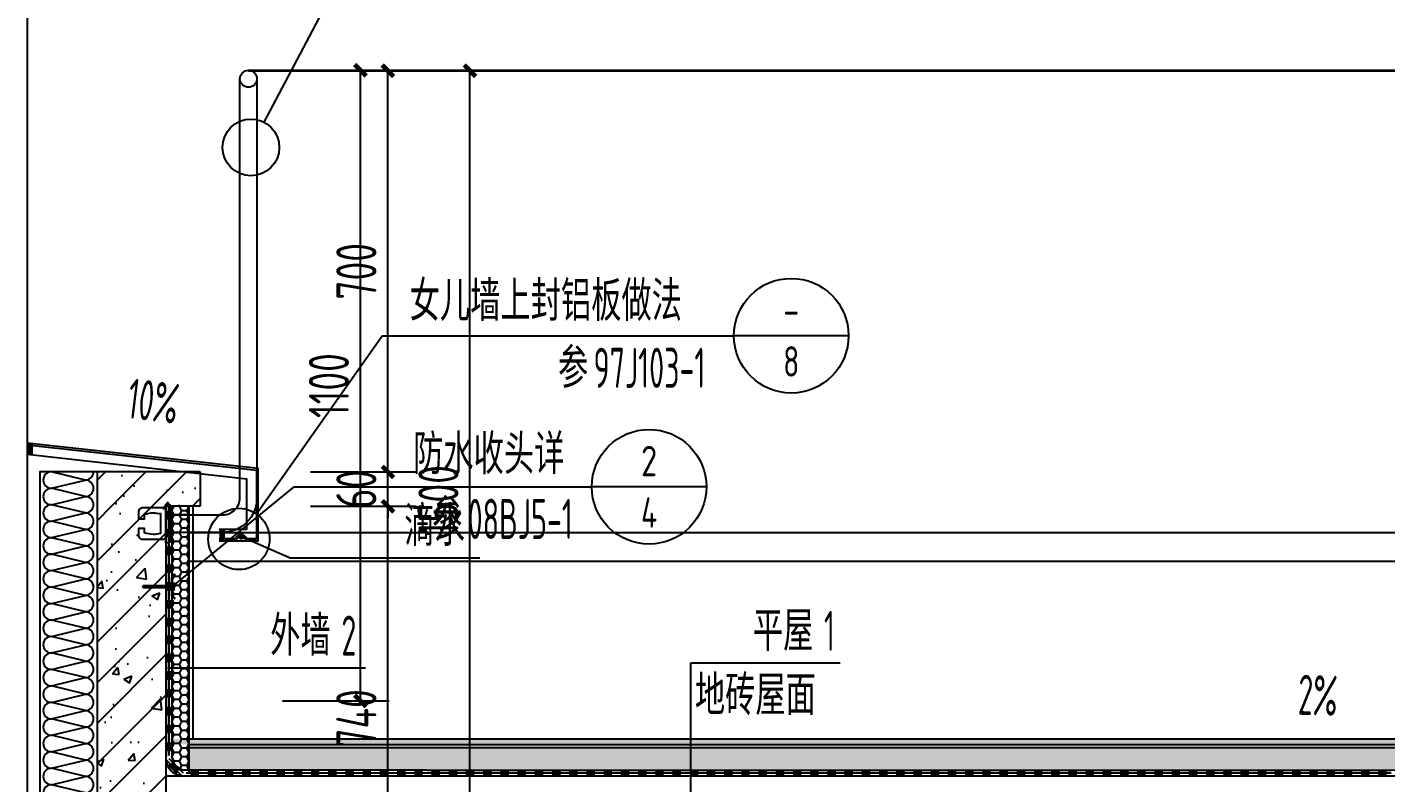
# Model space of a CAD drawing. Extents: x 198753 to 882193, y -399300 to 132460.
# Drawn here: x 357465 to 359836, y -60487 to -59169 of the extents above; entities that cross this region are included whole.
import ezdxf
from ezdxf.enums import TextEntityAlignment as Align

# ---------------------------------------------------------------- set-up
doc = ezdxf.new("R2010")
doc.units = 0
doc.header["$LTSCALE"] = 1000
doc.header["$MEASUREMENT"] = 0
doc.linetypes.add('DASH', pattern=[0.35, 0.25, -0.1])
for name, color, linetype in [('00-图签', 7, 'Continuous'), ('01-标注_尺寸', 124, 'Continuous'), ('01-标注_符号', 200, 'Continuous'), ('02-TEXT_标注', 130, 'Continuous'), ('05-填充_天正', 26, 'Continuous'), ('A-D-金属剖线', 200, 'Continuous'), ('A-E_栏杆', 232, 'Continuous'), ('A-O_屋面', 201, 'Continuous'), ('A-O_防水层', 222, 'Continuous'), ('A-SUR_保温', 222, 'Continuous'), ('A-金属背板', 30, 'Continuous'), ('A_STR-砼墙', 51, 'Continuous'), ('构造物', 145, 'Continuous'), ('钢龙骨', 173, 'Continuous')]:
    doc.layers.add(name, color=color, linetype=linetype)
doc.styles.add('_TCH_DIM', font='ROS1', dxfattribs={"width": 0.8, "bigfont": 'JD'})
doc.styles.add('_TCH_DIM_T3', font='ROS1', dxfattribs={"width": 0.8, "bigfont": 'JD'})
doc.dimstyles.new('_TCH_ARCH&&20', dxfattribs={"dimtxt": 70, "dimasz": 20, "dimexe": 50, "dimexo": 60, "dimgap": 20, "dimtad": 1, "dimdec": 0, "dimzin": 0, "dimdsep": 46, "dimtxsty": '_TCH_DIM_T3', "dimblk": 'ARCHTICK', "dimcen": 0.09, "dimclrt": 4, "dimazin": 2, "dimtfac": 1, "dimtdec": 0, "dimtix": 1, "dimtmove": 2, "dimatfit": 3, "dimfxl": 0, "dimtolj": 1, "dimtzin": 0, "dimarcsym": 0})
pattern_1 = [(45, (0, 0), (-35.355339, 35.355339), []), (50, (0, 0), (143.452037, -12.550427), [15, -165]), (355, (0, 0), (-27.750267, 150.438427), [12, -132]), (100.4514, (11.95, -1.05), (115.701876, 137.88791), [12.74804, -140.22842]), (46.1842, (0, 40), (213.44821, -33.1038), [22.5, -247.5]), (96.6356, (17.79, 37.24), (186.93254, 194.82357), [19.12206, -210.3426]), (351.1842, (0, 40), (186.93239, 194.82372), [18, -198]), (21, (20, 30), (119.38141, -80.52378), [15, -165]), (326, (20, 30), (48.663066, 145.03001), [12, -132]), (71.4514, (29.95, 23.29), (168.044526, 64.5061), [12.74804, -140.22842]), (37.5, (0, 0), (2.431971, 66.578771), [0, -130.4, 0, -134, 0, -132.5]), (7.5, (0, 0), (52.613907, 78.882342), [0, -76.4, 0, -127.4, 0, -50.5]), (327.5, (-44.6, 0), (106.764487, -4.510974), [0, -50, 0, -156, 0, -207]), (317.5, (-64.6, 0), (116.637234, 20.020996), [0, -65, 0, -103.6, 0, -147])]

# ---------------------------------------------------------------- blocks, each defined once
blk = doc.blocks.new('$LinePat$岩棉板')
at = {"color": 0}
for p, q in [((0, -17), (12, -67)), ((12, -67), (24, -17))]:
    blk.add_line(p, q, dxfattribs=at)
for centre, start, end in [((12, -17), 0, 180), ((0, -67), 270, 0), ((24, -67), 180, 270)]:
    blk.add_arc(centre, 12, start, end, dxfattribs=at)
at = {"layer": 'Defpoints'}
blk.add_point((0, 0.1), dxfattribs=at)
at = {"layer": 'Defpoints', "color": 0}
blk.add_point((24, -84), dxfattribs=at)
blk = doc.blocks.new('*U156')
at = {"layer": '01-标注_符号', "const_width": 8}
for points in [[(-4, 520, 1), (4, 520, 1)], [(268.2, 190.2, 1), (276.2, 190.2, 1)], [(215.7, -849.4, 1), (223.7, -849.4, 1)]]:
    blk.add_lwpolyline(points, format="xyb", close=True, dxfattribs=at)
at = {"layer": '01-标注_符号'}
for points in [[(-852.7, 520), (0, 520)], [(-852.7, 190.2), (272.2, 190.2)], [(-850, -849.4), (219.7, -849.4)]]:
    blk.add_lwpolyline(points, dxfattribs=at)
at = {"layer": 'A-SUR_保温'}
blk.add_line((300, 800.2), (300, -895), dxfattribs=at)
blk.add_lwpolyline([(300, 800.2), (200, 800.2), (200, -795), (48, -795), (48, -895), (300, -895)], dxfattribs=at)
at = {"layer": 'A-金属背板'}
blk.add_lwpolyline([(60, 840.2), (70, 840.2), (70, 0), (60, 0)], close=True, dxfattribs=at)
at = {"layer": 'A-SUR_保温', "yscale": 1.188379012465143, "zscale": 1.188379012465143}
for p, xscale, rotation in [((200, 771.5), 1.19717378077196, 90), ((200, 742.7), 1.19717378077196, 90), ((200, 714), 1.19717378077196, 90), ((200, 685.3), 1.19717378077196, 90), ((200, 656.5), 1.19717378077196, 90), ((200, 627.8), 1.19717378077196, 90), ((200, 599.1), 1.19717378077196, 90), ((200, 570.3), 1.19717378077196, 90), ((200, 541.6), 1.19717378077196, 90), ((200, 512.9), 1.19717378077196, 90), ((200, 484.1), 1.19717378077196, 90), ((200, 455.4), 1.19717378077196, 90), ((200, 426.7), 1.19717378077196, 90), ((200, 397.9), 1.19717378077196, 90), ((200, 369.2), 1.19717378077196, 90), ((200, 340.5), 1.19717378077196, 90), ((200, 311.8), 1.19717378077196, 90), ((200, 283), 1.19717378077196, 90), ((200, 254.3), 1.19717378077196, 90), ((200, 225.6), 1.19717378077196, 90), ((200, 196.8), 1.19717378077196, 90), ((200, 168.1), 1.19717378077196, 90), ((200, 139.4), 1.19717378077196, 90), ((200, 110.6), 1.19717378077196, 90), ((200, 81.9), 1.19717378077196, 90), ((200, 53.2), 1.19717378077196, 90), ((200, 24.4), 1.19717378077196, 90), ((200, -4.3), 1.19717378077196, 90), ((200, -33), 1.19717378077196, 90), ((200, -61.8), 1.19717378077196, 90), ((200, -90.5), 1.19717378077196, 90), ((200, -119.2), 1.19717378077196, 90), ((200, -148), 1.19717378077196, 90), ((200, -176.7), 1.19717378077196, 90), ((200, -205.4), 1.19717378077196, 90), ((200, -234.2), 1.19717378077196, 90), ((200, -262.9), 1.19717378077196, 90), ((200, -291.6), 1.19717378077196, 90), ((200, -320.4), 1.19717378077196, 90), ((200, -349.1), 1.19717378077196, 90), ((200, -377.8), 1.19717378077196, 90), ((200, -406.6), 1.19717378077196, 90), ((200, -435.3), 1.19717378077196, 90), ((200, -464), 1.19717378077196, 90), ((200, -492.7), 1.19717378077196, 90), ((200, -521.5), 1.19717378077196, 90), ((200, -550.2), 1.19717378077196, 90), ((200, -578.9), 1.19717378077196, 90), ((200, -607.7), 1.19717378077196, 90), ((200, -636.4), 1.19717378077196, 90), ((200, -665.1), 1.19717378077196, 90), ((200, -693.9), 1.19717378077196, 90), ((200, -722.6), 1.19717378077196, 90), ((200, -751.3), 1.19717378077196, 90), ((200, -780.1), 1.19717378077196, 90), ((200, -808.8), 1.19717378077196, 90), ((78.4, -900), 1.266666665670531, 180), ((108.8, -900), 1.266666665670531, 180), ((139.2, -900), 1.266666665670531, 180), ((169.6, -900), 1.266666665670531, 180), ((200, -900), 1.266666665670531, 180), ((200, -837.5), 1.19717378077196, 90), ((200, -866.3), 1.19717378077196, 90), ((200, -895), 1.19717378077196, 90)]:
    blk.add_blockref('$LinePat$岩棉板', p, dxfattribs=dict(at, xscale=xscale, rotation=rotation))
at = {"layer": '02-TEXT_标注', "style": '_TCH_DIM'}
for s, height, width, p in [('幕墙', 69.46, 0.8, (-852.7, 541)), ('2', 70, 0.64, (-728.5, 541)), ('厚憎水岩棉板', 69.46, 0.8, (-763.1, 212.1)), ('100', 70, 0.64, (-852.7, 212.1)), ('100', 70, 0.64, (-850, -825.5)), ('厚憎水岩棉防火封堵', 69.46, 0.8, (-760.4, -825.5))]:
    blk.add_text(s, height=height, dxfattribs=dict(at, width=width)).set_placement(p)
blk = doc.blocks.new('*U30')
at = {"layer": '钢龙骨'}
blk.add_lwpolyline([(178, 3300), (178, -2300)], dxfattribs=at)
blk = doc.blocks.new('iutgoire')
at = {"layer": '01-标注_符号'}
for p, q in [((278.3, -73.3), (497.4, 237.6)), ((497.4, 237.6), (1111.1, 237.6)), ((1311.1, 237.6), (1111.1, 237.6)), ((251.9, -112.9), (336.9, -150.1)), ((336.9, -150.1), (667.8, -150.1))]:
    blk.add_line(p, q, dxfattribs=at)
blk.add_lwpolyline([(-6.6, 80.1, 0, 0, 0), (123.4, 64, 16, 0, 0), (182.9, 56.6, 0, 0, 0)], format="xyseb", dxfattribs=at)
at = {"layer": '01-标注_符号', "const_width": 5.33}
blk.add_lwpolyline([(249.5, -111.8, 1), (254.3, -114, 1)], format="xyb", close=True, dxfattribs=at)
at = {"layer": '01-标注_符号'}
for centre, radius in [((1211.1, 237.6), 100), ((247.5, -117), 53.5)]:
    blk.add_circle(centre, radius, dxfattribs=at)
at = {"layer": 'A-D-金属剖线', "const_width": 10}
for points in [[(-117, 50.3), (-117, 30.3)], [(218, -100), (218, -120)]]:
    blk.add_lwpolyline(points, dxfattribs=at)
at = {"layer": 'A-D-金属剖线'}
for points in [[(213, -120), (281, -120), (281, 5.9), (-122, 50)], [(-122, 47.1), (278, 3.2), (278, -117)], [(213, -100), (261, -100), (261, -12.5), (-122, 30.3)], [(278, -117), (262.2, -117), (251, -105.8), (239.8, -117), (213, -117)], [(281, -120), (261, -120), (251, -110), (241, -120), (213, -120)]]:
    blk.add_lwpolyline(points, dxfattribs=at)
at = {"layer": '02-TEXT_标注', "style": '_TCH_DIM'}
for s, height, width, p in [('女儿墙上封铝板做法', 69.46, 0.8, (545.3, 263.4)), ('参', 69.5, 0.8, (804.1, 146.6)), ('97J103-1', 70, 0.64, (866.1, 146.6)), ('滴水', 69.46, 0.8, (536.1, -129.1))]:
    blk.add_text(s, height=height, dxfattribs=dict(at, width=width)).set_placement(p)
for s, p, p2 in [('-', (1197, 256), (1225.3, 256)), ('8', (1197, 166.2), (1225.3, 166.2))]:
    blk.add_text(s, height=53, dxfattribs=at).set_placement(p, p2, align=Align.FIT)
at = {"layer": '02-TEXT_标注', "style": '_TCH_DIM', "width": 0.64}
blk.add_text('10%', height=70, rotation=352.9353, dxfattribs=at).set_placement((50, 94.2))
blk = doc.blocks.new('_ArchTick')
at = {"color": 0, "linetype": 'ByBlock', "const_width": 0.4}
blk.add_lwpolyline([(-0.5, -0.5), (0.5, 0.5)], dxfattribs=at)
blk = doc.blocks.new('*D2167')
at = {"layer": '01-标注_尺寸', "color": 0, "lineweight": -2, "transparency": 16777216}
for p, q in [((203.3, 940.8), (389.4, 940.8)), ((339.4, -159.2), (339.4, 940.8)), ((203.3, -159.2), (389.4, -159.2))]:
    blk.add_line(p, q, dxfattribs=at)
at = {"layer": 'Defpoints', "color": 0, "transparency": 16777216}
for p in [(143.3, 940.8), (339.4, 940.8), (143.3, -159.2)]:
    blk.add_point(p, dxfattribs=at)
at = {"layer": '01-标注_尺寸', "color": 0, "lineweight": -2, "transparency": 16777216, "xscale": 20, "yscale": 20, "zscale": 20}
for p, rotation in [((339.4, 940.8), 90), ((339.4, -159.2), 270)]:
    blk.add_blockref('_ArchTick', p, dxfattribs=dict(at, rotation=rotation))
at = {"layer": '01-标注_尺寸', "color": 4, "transparency": 16777216, "insert": (284.4, 390.8), "char_height": 70, "attachment_point": 5, "rotation": 90, "style": '_TCH_DIM_T3'}
blk.add_mtext('\\A1;1100', dxfattribs=at)
blk = doc.blocks.new('A$C1C2A6847')
for p, q in [((52, 23.1), (55, 28.3)), ((55, 28.3), (55, 14)), ((52, 19.1), (55, 14))]:
    blk.add_line(p, q)
for points in [[(56, 42.1), (51, 37.1), (51, 5.1), (56, 0.1)], [(56.7, 41.4), (52, 36.7), (52, 26.6)], [(52, 25.6), (52, 16.6)], [(0, 21.1), (2, 23.1), (52, 23.1), (52, 19.1), (2, 19.1), (0, 21.1)], [(52, 15.6), (52, 5.6), (56.7, 0.9)]]:
    blk.add_lwpolyline(points)
for centre, start, end in [((52, 26.1), 270, 90), ((56.4, 41.8), 315, 135), ((52, 16.1), 270, 90), ((56.4, 0.5), 225, 45)]:
    blk.add_arc(centre, 0.5, start, end)
blk = doc.blocks.new('A$C2ABA67AE')
at = {"layer": '01-标注_符号'}
for p, q in [((15.1, 603), (224, 774)), ((224, 774), (743.1, 774)), ((943.1, 774), (743.1, 774))]:
    blk.add_line(p, q, dxfattribs=at)
for centre, radius in [((843.1, 774), 100), ((13.1, 601.3), 2.65)]:
    blk.add_circle(centre, radius, dxfattribs=at)
at = {"layer": '构造物', "linetype": 'DASH', "ltscale": 0.2}
blk.add_blockref('A$C1C2A6847', (-41, 578.9), dxfattribs=at)
at = {"layer": '02-TEXT_标注', "style": '_TCH_DIM'}
for s, height, width, p in [('防水收头详', 69.46, 0.8, (431.3, 796.1)), ('参', 69.5, 0.8, (464.4, 683)), ('08BJ5-1', 70, 0.64, (526.5, 683))]:
    blk.add_text(s, height=height, dxfattribs=dict(at, width=width)).set_placement(p)
for s, p, p2 in [('2', (829, 792.4), (857.2, 792.4)), ('4', (829, 702.6), (857.2, 702.6))]:
    blk.add_text(s, height=53, dxfattribs=at).set_placement(p, p2, align=Align.FIT)
blk = doc.blocks.new('$LinePat$防水层2')
at = {"color": 0}
blk.add_line((0, 0), (600, 0), dxfattribs=at)
blk.add_solid([(150, 0), (450, 0), (150, -100), (450, -100)], dxfattribs=at)
blk = doc.blocks.new('$LinePat$聚苯板')
at = {"color": 0}
for p, q in [((14.8, -8.6), (0, 0)), ((29.7, 0), (14.8, -8.6)), ((14.8, -25.7), (0, -34.3)), ((0, -34.3), (0, -51.4)), ((14.8, -8.6), (14.8, -25.7)), ((29.7, -34.3), (14.8, -25.7)), ((0, -51.4), (14.8, -60)), ((14.8, -60), (29.7, -51.4))]:
    blk.add_line(p, q, dxfattribs=at)
blk = doc.blocks.new('*D1533')
at = {"layer": '01-标注_尺寸', "color": 0, "lineweight": -2, "transparency": 16777216}
for p, q in [((357959.4, -60004.9), (358144.6, -60004.9)), ((358094.6, -60744.9), (358094.6, -60004.9)), ((357959.4, -60744.9), (358144.6, -60744.9))]:
    blk.add_line(p, q, dxfattribs=at)
at = {"layer": 'Defpoints', "color": 0, "transparency": 16777216}
for p in [(357899.4, -60004.9), (358094.6, -60004.9), (357899.4, -60744.9)]:
    blk.add_point(p, dxfattribs=at)
at = {"layer": '01-标注_尺寸', "color": 0, "lineweight": -2, "transparency": 16777216, "xscale": 20, "yscale": 20, "zscale": 20}
for p, rotation in [((358094.6, -60004.9), 90), ((358094.6, -60744.9), 270)]:
    blk.add_blockref('_ArchTick', p, dxfattribs=dict(at, rotation=rotation))
at = {"layer": '01-标注_尺寸', "color": 4, "transparency": 16777216, "insert": (358039.6, -60374.9), "char_height": 70, "attachment_point": 5, "rotation": 90, "style": '_TCH_DIM_T3'}
blk.add_mtext('\\A1;740', dxfattribs=at)
blk = doc.blocks.new('*D1534')
at = {"layer": '01-标注_尺寸', "color": 0, "lineweight": -2, "transparency": 16777216}
for p, q in [((358094.6, -59944.9), (358094.6, -59924.9)), ((357959.4, -59944.9), (358144.6, -59944.9)), ((358094.6, -60004.9), (358094.6, -59944.9)), ((357959.4, -60004.9), (358144.6, -60004.9)), ((358094.6, -60004.9), (358094.6, -60024.9))]:
    blk.add_line(p, q, dxfattribs=at)
at = {"layer": 'Defpoints', "color": 0, "transparency": 16777216}
for p in [(357899.4, -59944.9), (358094.6, -59944.9), (357899.4, -60004.9)]:
    blk.add_point(p, dxfattribs=at)
at = {"layer": '01-标注_尺寸', "color": 0, "lineweight": -2, "transparency": 16777216, "xscale": 20, "yscale": 20, "zscale": 20}
for p, rotation in [((358094.6, -59944.9), 270), ((358094.6, -60004.9), 90)]:
    blk.add_blockref('_ArchTick', p, dxfattribs=dict(at, rotation=rotation))
at = {"layer": '01-标注_尺寸', "color": 4, "transparency": 16777216, "insert": (358039.6, -59974.9), "char_height": 70, "attachment_point": 5, "rotation": 90, "style": '_TCH_DIM_T3'}
blk.add_mtext('\\A1;60', dxfattribs=at)
blk = doc.blocks.new('*D1535')
at = {"layer": '01-标注_尺寸', "color": 0, "lineweight": -2, "transparency": 16777216}
for p, q in [((357959.4, -59245.1), (358144.6, -59245.1)), ((358094.6, -59944.9), (358094.6, -59245.1)), ((357959.4, -59944.9), (358144.6, -59944.9))]:
    blk.add_line(p, q, dxfattribs=at)
at = {"layer": 'Defpoints', "color": 0, "transparency": 16777216}
for p in [(357899.4, -59245.1), (358094.6, -59245.1), (357899.4, -59944.9)]:
    blk.add_point(p, dxfattribs=at)
at = {"layer": '01-标注_尺寸', "color": 0, "lineweight": -2, "transparency": 16777216, "xscale": 20, "yscale": 20, "zscale": 20}
for p, rotation in [((358094.6, -59245.1), 90), ((358094.6, -59944.9), 270)]:
    blk.add_blockref('_ArchTick', p, dxfattribs=dict(at, rotation=rotation))
at = {"layer": '01-标注_尺寸', "color": 4, "transparency": 16777216, "insert": (358039.6, -59595), "char_height": 70, "attachment_point": 5, "rotation": 90, "style": '_TCH_DIM_T3'}
blk.add_mtext('\\A1;700', dxfattribs=at)
blk = doc.blocks.new('*D1751')
at = {"layer": '01-标注_尺寸', "color": 0, "lineweight": -2, "transparency": 16777216}
for p, q in [((358221.7, -59245.1), (358287.8, -59245.1)), ((358237.8, -60744.9), (358237.8, -59245.1)), ((358221.7, -60744.9), (358287.8, -60744.9))]:
    blk.add_line(p, q, dxfattribs=at)
at = {"layer": 'Defpoints', "color": 0, "transparency": 16777216}
for p in [(358161.7, -59245.1), (358237.8, -59245.1), (358161.7, -60744.9)]:
    blk.add_point(p, dxfattribs=at)
at = {"layer": '01-标注_尺寸', "color": 0, "lineweight": -2, "transparency": 16777216, "xscale": 20, "yscale": 20, "zscale": 20}
for p, rotation in [((358237.8, -59245.1), 90), ((358237.8, -60744.9), 270)]:
    blk.add_blockref('_ArchTick', p, dxfattribs=dict(at, rotation=rotation))
at = {"layer": '01-标注_尺寸', "color": 4, "transparency": 16777216, "insert": (358182.8, -59995), "char_height": 70, "attachment_point": 5, "rotation": 90, "style": '_TCH_DIM_T3'}
blk.add_mtext('\\A1;1500', dxfattribs=at)
blk = doc.blocks.new('*U319')
at = {"layer": '01-标注_符号'}
blk.add_line((171.5, 850.1), (393.4, 1270.8), dxfattribs=at)
blk.add_circle((148.4, 806.3), 49.5, dxfattribs=at)
at = {"layer": 'A-E_栏杆'}
for p, q in [((144.1, 940.8), (4615, 940.8)), ((37.4, 165.3), (6.7, 165.3)), ((40.3, 134.7), (4615, 134.7))]:
    blk.add_line(p, q, dxfattribs=at)
for points in [[(6.7, 165.3), (99.3, 165.3, 0.414214), (129.3, 195.3), (129.3, 926)], [(158.9, 925.9), (158.9, 194.7, -0.414214), (98.9, 134.7), (6.7, 134.7)], [(-22, 168.5, 0.038299), (-37.9, 165.7), (-37.9, 157.8), (-46.9, 157.8), (-46.9, 171.3, -0.414214), (-40.1, 178), (-6.7, 178, -0.414214), (0, 171.3)], [(-22, 131.5, 0.022818), (-9, 133.2), (-9, 166.8, 0.022818), (-22, 168.5)], [(0, 128.7, -0.414214), (-6.7, 122), (-40.1, 122, -0.414214), (-46.9, 128.7), (-46.9, 142.2), (-37.9, 142.2), (-37.9, 134.3, 0.038299), (-22, 131.5, 0.038299)]]:
    blk.add_lwpolyline(points, format="xyb", dxfattribs=at)
blk.add_lwpolyline([(6.7, 116.4), (0, 116.4), (0, 183.6), (6.7, 183.6)], close=True, dxfattribs=at)
blk.add_circle((144.1, 926), 14.8, dxfattribs=at)
at = {"layer": '01-标注_尺寸'}
dim = blk.add_aligned_dim(p1=(143.3, -159.2), p2=(143.3, 940.8), distance=-196, dimstyle='_TCH_ARCH&&20', dxfattribs=at)
dim.commit()
dim.dimension.update_dxf_attribs({"geometry": '*D2167', "text_midpoint": (284.4, 390.8)})

msp = doc.modelspace()

# ---------------------------------------------------------------- hatches: boundary and pattern name
at = {"layer": '05-填充_天正'}
h = msp.add_hatch(dxfattribs=at)
h.set_pattern_fill('钢筋混凝土', color=256, scale=20, style=0)
h.set_pattern_definition(pattern_1)
h.paths.add_polyline_path([(357587.2, -59944.9), (357587.2, -60004.9), (357767.2, -60004.9), (357767.2, -59944.9)])
h = msp.add_hatch(dxfattribs=at)
h.set_pattern_fill('钢筋混凝土', color=256, scale=20, style=0)
h.set_pattern_definition(pattern_1)
h.paths.add_polyline_path([(357587.2, -60744.9), (357707.2, -60744.9), (357707.2, -60004.9), (357587.2, -60004.9)])
at = {"layer": 'A-SUR_保温'}
h = msp.add_hatch(dxfattribs=at)
h.set_pattern_fill('ANSI36', color=26, scale=10)
h.set_pattern_definition([(45, (268182.674, 341677.626), (8.4189901, 30.8696304), [39.6875, -7.9375, 0, -7.9375])])
h.paths.add_polyline_path([(357717.5, -60410), (357717.5, -60420), (362197.3, -60420.5), (362197.2, -60410.5)])
h = msp.add_hatch(dxfattribs=at)
h.set_pattern_fill('混凝土', color=26, scale=15)
h.set_pattern_definition([(50, (268182.67, 341677.626), (107.589027, -9.41282), [11.25, -123.75]), (355, (268182.67, 341677.63), (-20.8127, 112.82882), [9, -99]), (100.4514, (268191.64, 341676.84), (86.776407, 103.41593), [9.561029, -105.171317]), (46.1842, (268182.67, 341707.63), (160.086157, -24.827852), [16.875, -185.625]), (96.6356, (268196.01, 341705.56), (140.199406, 146.11768), [14.34154, -157.75695]), (351.1842, (268182.67, 341707.63), (140.19929, 146.11779), [13.5, -148.5]), (21, (268197.67, 341700.126), (89.536058, -60.392834), [11.25, -123.75]), (326, (268197.67, 341700.13), (36.4973, 108.772507), [9, -99]), (71.4514, (268205.14, 341695.09), (126.033394, 48.379575), [9.561029, -105.171317]), (37.5, (268182.674, 341677.626), (1.8239783, 49.934078), [0, -97.8, 0, -100.5, 0, -99.375]), (7.5, (268182.674, 341677.626), (39.4604306, 59.161757), [0, -57.3, 0, -95.55, 0, -37.875]), (327.5, (268149.224, 341677.626), (80.0733654, -3.3832308), [0, -37.5, 0, -117, 0, -155.25]), (317.5, (268134.224, 341677.626), (87.477925, 15.015747), [0, -48.75, 0, -77.7, 0, -110.25])])
h.paths.add_polyline_path([(362477.5, -60425.5), (362476.9, -60465.5), (357747.5, -60465), (357747.5, -60425.5)])

# ---------------------------------------------------------------- linework, layer by layer
at = {"layer": '01-标注_符号'}
for p, q in [((358623.3, -60744.9), (358623.3, -60278.2)), ((358623.3, -60278.2), (358883.9, -60278.2)), ((357710.9, -60286.5), (357914.8, -60286.5)), ((357914.8, -60286.5), (358055.3, -60286.5))]:
    msp.add_line(p, q, dxfattribs=at)
msp.add_lwpolyline([(359600, -60386.7, 0, 0, 0), (359758.7, -60391.9, 16, 0, 0), (359818.6, -60393.8, 0, 0, 0)], format="xyseb", dxfattribs=at)
at = {"layer": 'A-E_栏杆'}
for p, q in [((357851.3, -59245.1), (362537.2, -59245.1)), ((357747.5, -60100.4), (362482.2, -60100.4))]:
    msp.add_line(p, q, dxfattribs=at)
at = {"layer": 'A-O_屋面'}
for p, q in [((357747.5, -60410.5), (362402.2, -60410.5)), ((357747.5, -60420.5), (362402.2, -60420.5)), ((357747.5, -60425.5), (362402.2, -60425.5)), ((357707.5, -60474.9), (362517.2, -60475.5))]:
    msp.add_line(p, q, dxfattribs=at)
at = {"layer": 'A-O_防水层'}
for points in [[(357707.5, -60004.9), (357707.5, -60439.9, 0.49936), (357742.5, -60474.9), (362487.5, -60475.5)], [(357717.5, -60004.9), (357717.5, -60439.9, 0.414214), (357742.5, -60464.9), (362487.7, -60465.5)]]:
    msp.add_lwpolyline(points, format="xyb", dxfattribs=at)
at = {"layer": 'A-SUR_保温', "color": 26}
msp.add_line((357747.5, -60004.9), (357747.5, -60470), dxfattribs=at)
at = {"layer": 'A-SUR_保温'}
msp.add_lwpolyline([(357754.5, -60004.9), (357754.5, -60410.5)], dxfattribs=at)
at = {"layer": 'A_STR-砼墙'}
for p, q in [((357587.2, -59944.9), (357587.2, -60004.9)), ((357767.2, -59944.9), (357587.2, -59944.9)), ((357767.2, -59944.9), (357767.2, -60004.9)), ((357587.2, -60004.9), (357587.2, -60744.9)), ((357707.2, -60004.9), (357707.2, -60744.9)), ((357767.2, -60004.9), (357707.2, -60004.9))]:
    msp.add_line(p, q, dxfattribs=at)

# ---------------------------------------------------------------- block references
for name, p in [('*U319', (357707.2, -60185.1)), ('*U156', (357287.2, -60744.9))]:
    msp.add_blockref(name, p)
at = {"layer": '00-图签'}
for name, p in [('*U30', (357287.2, -60744.9)), ('iutgoire', (357587.2, -59944.9))]:
    msp.add_blockref(name, p, dxfattribs=at)
at = {"layer": 'A-O_防水层', "yscale": 0.05, "zscale": 0.05}
for p, xscale, rotation in [((357712.5, -60004.9), 0.05178596428894838, 270.0000000049144), ((357717.5, -60004.9), 0.05178596428894838, 270.0000000049144), ((357712.5, -60036), 0.05178596428894838, 270.0000000049144), ((357717.5, -60036), 0.05178596428894838, 270.0000000049144), ((357712.5, -60067), 0.05178596428894838, 270.0000000049144), ((357717.5, -60067), 0.05178596428894838, 270.0000000049144), ((357712.5, -60098.1), 0.05178596428894838, 270.0000000049144), ((357717.5, -60098.1), 0.05178596428894838, 270.0000000049144), ((357712.5, -60129.2), 0.05178596428894838, 270.0000000049144), ((357717.5, -60129.2), 0.05178596428894838, 270.0000000049144), ((357712.5, -60160.3), 0.05178596428894838, 270.0000000049144), ((357717.5, -60160.3), 0.05178596428894838, 270.0000000049144), ((357712.5, -60191.3), 0.05178596428894838, 270.0000000049144), ((357717.5, -60191.3), 0.05178596428894838, 270.0000000049144), ((357712.5, -60222.4), 0.05178596428894838, 270.0000000049144), ((357717.5, -60222.4), 0.05178596428894838, 270.0000000049144), ((357712.5, -60253.5), 0.05178596428894838, 270.0000000049144), ((357717.5, -60253.5), 0.05178596428894838, 270.0000000049144), ((357712.5, -60284.5), 0.05178596428894838, 270.0000000049144), ((357717.5, -60284.5), 0.05178596428894838, 270.0000000049144), ((357712.5, -60315.6), 0.05178596428894838, 270.0000000049144), ((357717.5, -60315.6), 0.05178596428894838, 270.0000000049144), ((357712.5, -60346.7), 0.05178596428894838, 270.0000000049144), ((357717.5, -60346.7), 0.05178596428894838, 270.0000000049144), ((357712.5, -60377.8), 0.05178596428894838, 270.0000000049144), ((357717.5, -60377.8), 0.05178596428894838, 270.0000000049144), ((357712.5, -60408.8), 0.05178596428894838, 270.0000000049144), ((357717.5, -60408.8), 0.05178596428894838, 270.0000000049144), ((357706.3, -60446.1), 0.07071067811865477, 315), ((357712.3, -60445.1), 0.05892556509887896, 315), ((357742.5, -60464.9), 0.050053625774962, 359.9927280808923), ((357742.5, -60469.9), 0.05005291689563027, 359.9931648729382), ((357772.5, -60464.9), 0.050053625774962, 359.9927280808923), ((357772.5, -60469.9), 0.05005291689563027, 359.9931648729382), ((357802.6, -60464.9), 0.050053625774962, 359.9927280808923), ((357802.6, -60469.9), 0.05005291689563027, 359.9931648729382), ((357832.6, -60464.9), 0.050053625774962, 359.9927280808923), ((357832.6, -60469.9), 0.05005291689563027, 359.9931648729382), ((357862.6, -60464.9), 0.050053625774962, 359.9927280808923), ((357862.6, -60469.9), 0.05005291689563027, 359.9931648729382), ((357892.7, -60464.9), 0.050053625774962, 359.9927280808923), ((357892.7, -60469.9), 0.05005291689563027, 359.9931648729382), ((357922.7, -60464.9), 0.050053625774962, 359.9927280808923), ((357922.7, -60469.9), 0.05005291689563027, 359.9931648729382), ((357952.7, -60464.9), 0.050053625774962, 359.9927280808923), ((357952.7, -60469.9), 0.05005291689563027, 359.9931648729382), ((357982.8, -60464.9), 0.050053625774962, 359.9927280808923), ((357982.8, -60469.9), 0.05005291689563027, 359.9931648729382), ((358012.8, -60464.9), 0.050053625774962, 359.9927280808923), ((358012.8, -60469.9), 0.05005291689563027, 359.9931648729382), ((358042.8, -60464.9), 0.050053625774962, 359.9927280808923), ((358042.8, -60469.9), 0.05005291689563027, 359.9931648729382), ((358072.9, -60464.9), 0.050053625774962, 359.9927280808923), ((358072.9, -60469.9), 0.05005291689563027, 359.9931648729382), ((358102.9, -60464.9), 0.050053625774962, 359.9927280808923), ((358102.9, -60469.9), 0.05005291689563027, 359.9931648729382), ((358132.9, -60464.9), 0.050053625774962, 359.9927280808923), ((358132.9, -60469.9), 0.05005291689563027, 359.9931648729382), ((358162.9, -60470), 0.05005291689563027, 359.9931648729382), ((358163, -60465), 0.050053625774962, 359.9927280808923), ((358193, -60465), 0.050053625774962, 359.9927280808923), ((358193, -60470), 0.05005291689563027, 359.9931648729382), ((358223, -60465), 0.050053625774962, 359.9927280808923), ((358223, -60470), 0.05005291689563027, 359.9931648729382), ((358253, -60470), 0.05005291689563027, 359.9931648729382), ((358253.1, -60465), 0.050053625774962, 359.9927280808923), ((358283.1, -60465), 0.050053625774962, 359.9927280808923), ((358283.1, -60470), 0.05005291689563027, 359.9931648729382), ((358313.1, -60465), 0.050053625774962, 359.9927280808923), ((358313.1, -60470), 0.05005291689563027, 359.9931648729382), ((358343.1, -60465), 0.050053625774962, 359.9927280808923), ((358343.1, -60470), 0.05005291689563027, 359.9931648729382), ((358373.2, -60465), 0.050053625774962, 359.9927280808923), ((358373.2, -60470), 0.05005291689563027, 359.9931648729382), ((358403.2, -60465), 0.050053625774962, 359.9927280808923), ((358403.2, -60470), 0.05005291689563027, 359.9931648729382), ((358433.2, -60465), 0.050053625774962, 359.9927280808923), ((358433.2, -60470), 0.05005291689563027, 359.9931648729382), ((358463.3, -60465), 0.050053625774962, 359.9927280808923), ((358463.3, -60470), 0.05005291689563027, 359.9931648729382), ((358493.3, -60465), 0.050053625774962, 359.9927280808923), ((358493.3, -60470), 0.05005291689563027, 359.9931648729382), ((358523.3, -60465), 0.050053625774962, 359.9927280808923), ((358523.3, -60470), 0.05005291689563027, 359.9931648729382), ((358553.4, -60465), 0.050053625774962, 359.9927280808923), ((358553.4, -60470), 0.05005291689563027, 359.9931648729382), ((358583.4, -60465), 0.050053625774962, 359.9927280808923), ((358583.4, -60470), 0.05005291689563027, 359.9931648729382), ((358613.4, -60465), 0.050053625774962, 359.9927280808923), ((358613.4, -60470), 0.05005291689563027, 359.9931648729382), ((358643.5, -60465), 0.050053625774962, 359.9927280808923), ((358643.5, -60470), 0.05005291689563027, 359.9931648729382), ((358673.5, -60465), 0.050053625774962, 359.9927280808923), ((358673.5, -60470), 0.05005291689563027, 359.9931648729382), ((358703.5, -60465), 0.050053625774962, 359.9927280808923), ((358703.5, -60470), 0.05005291689563027, 359.9931648729382), ((358733.6, -60465), 0.050053625774962, 359.9927280808923), ((358733.6, -60470), 0.05005291689563027, 359.9931648729382), ((358763.6, -60465), 0.050053625774962, 359.9927280808923), ((358763.6, -60470), 0.05005291689563027, 359.9931648729382), ((358793.6, -60465), 0.050053625774962, 359.9927280808923), ((358793.6, -60470), 0.05005291689563027, 359.9931648729382), ((358823.6, -60470), 0.05005291689563027, 359.9931648729382), ((358823.7, -60465), 0.050053625774962, 359.9927280808923), ((358853.7, -60465), 0.050053625774962, 359.9927280808923), ((358853.7, -60470), 0.05005291689563027, 359.9931648729382), ((358883.7, -60465), 0.050053625774962, 359.9927280808923), ((358883.7, -60470), 0.05005291689563027, 359.9931648729382), ((358913.7, -60470), 0.05005291689563027, 359.9931648729382), ((358913.8, -60465), 0.050053625774962, 359.9927280808923), ((358943.8, -60465.1), 0.050053625774962, 359.9927280808923), ((358943.8, -60470), 0.05005291689563027, 359.9931648729382), ((358973.8, -60465.1), 0.050053625774962, 359.9927280808923), ((358973.8, -60470), 0.05005291689563027, 359.9931648729382), ((359003.8, -60470.1), 0.05005291689563027, 359.9931648729382), ((359003.9, -60465.1), 0.050053625774962, 359.9927280808923), ((359033.9, -60465.1), 0.050053625774962, 359.9927280808923), ((359033.9, -60470.1), 0.05005291689563027, 359.9931648729382), ((359063.9, -60465.1), 0.050053625774962, 359.9927280808923), ((359063.9, -60470.1), 0.05005291689563027, 359.9931648729382), ((359093.9, -60470.1), 0.05005291689563027, 359.9931648729382), ((359094, -60465.1), 0.050053625774962, 359.9927280808923), ((359124, -60465.1), 0.050053625774962, 359.9927280808923), ((359124, -60470.1), 0.05005291689563027, 359.9931648729382), ((359154, -60465.1), 0.050053625774962, 359.9927280808923), ((359154, -60470.1), 0.05005291689563027, 359.9931648729382), ((359184, -60465.1), 0.050053625774962, 359.9927280808923), ((359184, -60470.1), 0.05005291689563027, 359.9931648729382), ((359214.1, -60465.1), 0.050053625774962, 359.9927280808923), ((359214.1, -60470.1), 0.05005291689563027, 359.9931648729382), ((359244.1, -60465.1), 0.050053625774962, 359.9927280808923), ((359244.1, -60470.1), 0.05005291689563027, 359.9931648729382), ((359274.1, -60465.1), 0.050053625774962, 359.9927280808923), ((359274.1, -60470.1), 0.05005291689563027, 359.9931648729382), ((359304.2, -60465.1), 0.050053625774962, 359.9927280808923), ((359304.2, -60470.1), 0.05005291689563027, 359.9931648729382), ((359334.2, -60465.1), 0.050053625774962, 359.9927280808923), ((359334.2, -60470.1), 0.05005291689563027, 359.9931648729382), ((359364.2, -60465.1), 0.050053625774962, 359.9927280808923), ((359364.2, -60470.1), 0.05005291689563027, 359.9931648729382), ((359394.3, -60465.1), 0.050053625774962, 359.9927280808923), ((359394.3, -60470.1), 0.05005291689563027, 359.9931648729382), ((359424.3, -60465.1), 0.050053625774962, 359.9927280808923), ((359424.3, -60470.1), 0.05005291689563027, 359.9931648729382), ((359454.3, -60465.1), 0.050053625774962, 359.9927280808923), ((359454.3, -60470.1), 0.05005291689563027, 359.9931648729382), ((359484.3, -60470.1), 0.05005291689563027, 359.9931648729382), ((359484.4, -60465.1), 0.050053625774962, 359.9927280808923), ((359514.4, -60465.1), 0.050053625774962, 359.9927280808923), ((359514.4, -60470.1), 0.05005291689563027, 359.9931648729382), ((359544.4, -60465.1), 0.050053625774962, 359.9927280808923), ((359544.4, -60470.1), 0.05005291689563027, 359.9931648729382), ((359574.4, -60470.1), 0.05005291689563027, 359.9931648729382), ((359574.5, -60465.1), 0.050053625774962, 359.9927280808923), ((359604.5, -60465.1), 0.050053625774962, 359.9927280808923), ((359604.5, -60470.1), 0.05005291689563027, 359.9931648729382), ((359634.5, -60465.1), 0.050053625774962, 359.9927280808923), ((359634.5, -60470.1), 0.05005291689563027, 359.9931648729382), ((359664.5, -60470.1), 0.05005291689563027, 359.9931648729382), ((359664.6, -60465.1), 0.050053625774962, 359.9927280808923), ((359694.6, -60465.1), 0.050053625774962, 359.9927280808923), ((359694.6, -60470.1), 0.05005291689563027, 359.9931648729382), ((359724.6, -60465.2), 0.050053625774962, 359.9927280808923), ((359724.6, -60470.1), 0.05005291689563027, 359.9931648729382), ((359754.6, -60470.1), 0.05005291689563027, 359.9931648729382), ((359754.7, -60465.2), 0.050053625774962, 359.9927280808923), ((359784.7, -60465.2), 0.050053625774962, 359.9927280808923), ((359784.7, -60470.1), 0.05005291689563027, 359.9931648729382), ((359814.7, -60465.2), 0.050053625774962, 359.9927280808923), ((359814.7, -60470.1), 0.05005291689563027, 359.9931648729382)]:
    msp.add_blockref('$LinePat$防水层2', p, dxfattribs=dict(at, xscale=xscale, rotation=rotation))
at = {"layer": 'A-SUR_保温'}
msp.add_blockref('A$C2ABA67AE', (357707.2, -60744.9), dxfattribs=at)
at = {"layer": 'A-SUR_保温', "color": 26, "xscale": -0.516410098316468, "yscale": 0.5, "zscale": 0.5, "rotation": 269.9999999954977}
for p in [(357747.5, -60020.2), (357747.5, -60035.6), (357747.5, -60050.9), (357747.5, -60066.2), (357747.5, -60081.6), (357747.5, -60096.9), (357747.5, -60112.2), (357747.5, -60127.6), (357747.5, -60142.9), (357747.5, -60158.2), (357747.5, -60173.6), (357747.5, -60188.9), (357747.5, -60204.2), (357747.5, -60219.6), (357747.5, -60234.9), (357747.5, -60250.2), (357747.5, -60265.6), (357747.5, -60280.9), (357747.5, -60296.2), (357747.5, -60311.6), (357747.5, -60326.9), (357747.5, -60342.2), (357747.5, -60357.6), (357747.5, -60372.9), (357747.5, -60388.2), (357747.5, -60403.6), (357747.5, -60418.9), (357747.5, -60434.2), (357747.5, -60449.6), (357747.5, -60464.9)]:
    msp.add_blockref('$LinePat$聚苯板', p, dxfattribs=at)

# ---------------------------------------------------------------- texts
at = {"layer": '02-TEXT_标注', "style": '_TCH_DIM'}
for s, height, width, p in [('平屋', 69.46, 0.8, (358731.3, -60257.2)), ('外墙', 69.46, 0.8, (357889.2, -60265.5)), ('2', 70, 0.64, (358013.4, -60265.5)), ('1', 70, 0.64, (358855.4, -60257.2)), ('地砖屋面', 69.46, 0.8, (358630.2, -60369.2))]:
    msp.add_text(s, height=height, dxfattribs=dict(at, width=width)).set_placement(p)
at = {"layer": '02-TEXT_标注', "style": '_TCH_DIM', "width": 0.64}
msp.add_text('2%', height=70, rotation=358.146, dxfattribs=at).set_placement((359681.6, -60368.4))

# ---------------------------------------------------------------- dimensions: what is measured, and where the dimension line sits
at = {"layer": '01-标注_尺寸'}
for p1, p2, distance, picture, middle in [((357899.4, -59944.9), (357899.4, -59245.1), -195.2, '*D1535', (358039.6, -59595)), ((358161.7, -60744.9), (358161.7, -59245.1), -76.1, '*D1751', (358182.8, -59995)), ((357899.4, -60004.9), (357899.4, -59944.9), -195.2, '*D1534', (358039.6, -59974.9)), ((357899.4, -60744.9), (357899.4, -60004.9), -195.2, '*D1533', (358039.6, -60374.9))]:
    dim = msp.add_aligned_dim(p1=p1, p2=p2, distance=distance, dimstyle='_TCH_ARCH&&20', dxfattribs=at)
    dim.commit()
    dim.dimension.update_dxf_attribs({"geometry": picture, "text_midpoint": middle})

doc.saveas('drawing.dxf')
